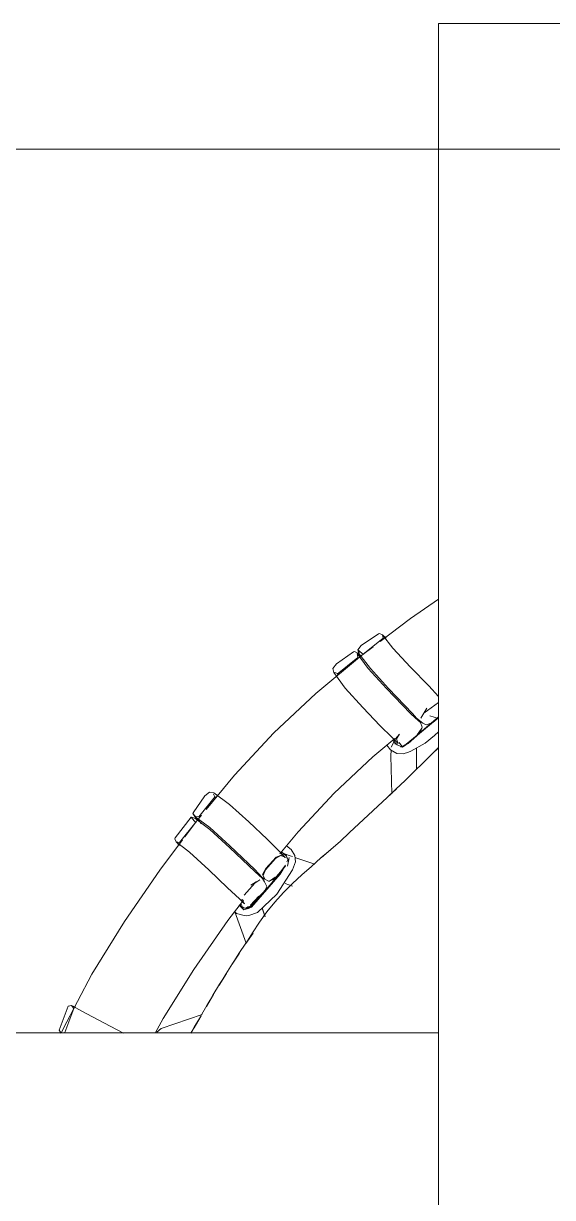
# Model space of a CAD drawing. Header units: millimetres. Extents: x -67152 to -48359, y -6192 to 21191.
# Drawn here: x -64646.6 to -64437, y 2379.3 to 2844.5 of the extents above; entities that cross this region are included whole.
import ezdxf

# ---------------------------------------------------------------- set-up
doc = ezdxf.new("R2010")
doc.units = ezdxf.units.MM
for name, color, linetype, lineweight in [('A-FLOR', 192, 'Continuous', 18), ('G-IMPT', 8, 'Continuous', 9), ('I-FURN', 30, 'Continuous', 9)]:
    doc.layers.add(name, color=color, linetype=linetype, lineweight=lineweight)

# ---------------------------------------------------------------- blocks, each defined once
blk = doc.blocks.new('PM_001 - PM_001-3564975-Nivel 1 Oficinas')
at = {"layer": 'I-FURN'}
for p, q in [((1257.14, -1900), (1257.14, 400)), ((1257.14, -1500), (1528.57, -1500)), ((1207.14, -1900), (1257.14, -1900))]:
    blk.add_line(p, q, dxfattribs=at)
blk = doc.blocks.new('S_009 - SILLON_ICV__DWG-V26-Nivel 1 Oficinas')
at = {"layer": 'G-IMPT'}
for p, q in [((-56.6, 358.8), (-57.08, 357.59)), ((-56.6, 358.8), (-56.29, 358.96)), ((-56.29, 358.96), (-48.16, 360.55)), ((-48.16, 360.55), (-45.97, 360.29)), ((-46.25, 357.42), (-45.97, 360.29)), ((-45.91, 358.86), (-45.97, 360.29)), ((-45.25, 358.97), (-45.97, 360.29)), ((-45.36, 357.61), (-22.04, 359.8)), ((-45.25, 358.97), (-44.23, 351.52)), ((-44.52, 360.79), (-45.04, 359.29)), ((-44.99, 357.65), (-45.04, 359.29)), ((-43.77, 358.17), (-44.7, 359.46)), ((-43.62, 352.14), (-44.7, 359.46)), ((-44.52, 360.79), (-44.15, 360.96)), ((-44.15, 360.96), (-36.08, 362.38)), ((-43.77, 358.17), (-33.4, 359.22)), ((-36.08, 362.38), (-33.77, 362.06)), ((-32.84, 360.69), (-33.77, 362.06)), ((-33.73, 358.96), (-33.19, 360.43)), ((-33.4, 359.22), (-33.73, 358.96)), ((-31.67, 353.08), (-32.84, 360.69)), ((0.84, 360.59), (-22.04, 359.8)), ((23.71, 359.72), (0.84, 360.59)), ((41.21, 358.01), (23.71, 359.72)), ((33.31, 352.96), (34.51, 360.56)), ((34.51, 360.56), (35.45, 361.93)), ((35.39, 358.83), (34.86, 360.3)), ((35.39, 358.83), (35.07, 359.09)), ((35.07, 359.09), (45.43, 358.01)), ((37.75, 362.24), (35.45, 361.93)), ((45.82, 360.79), (37.75, 362.24)), ((46.36, 359.29), (45.25, 351.98)), ((46.36, 359.29), (45.43, 358.01)), ((46.19, 360.62), (45.82, 360.79)), ((46.92, 358.8), (45.86, 351.35)), ((46.19, 360.62), (46.32, 358.93)), ((46.19, 360.62), (46.36, 359.29)), ((46.19, 360.62), (46.58, 355.25)), ((46.32, 358.93), (46.58, 355.25)), ((46.36, 359.29), (46.48, 357.05)), ((47.64, 360.12), (46.92, 358.8)), ((47.91, 357.25), (47.64, 360.12)), ((57.95, 358.75), (47.64, 360.12)), ((58.26, 358.59), (57.95, 358.75)), ((58.26, 358.59), (58.73, 357.37)), ((-69.54, 354.3), (-82.79, 351.88)), ((-69.54, 354.3), (-54.51, 356.36)), ((-57.15, 355.6), (-57.08, 357.59)), ((-56.38, 356.43), (-57.08, 357.59)), ((-57.08, 357.59), (-56.21, 350.98)), ((-56.38, 356.43), (-46.02, 357.52)), ((-51.05, 356.83), (-45.36, 357.61)), ((-46.25, 357.42), (-46.02, 357.52)), ((47.02, 357.44), (44.13, 357.72)), ((47.02, 357.44), (54.83, 356.34)), ((47.91, 357.25), (47.68, 357.34)), ((47.68, 357.34), (58.04, 356.22)), ((56.43, 356.11), (71.19, 354.03)), ((57.85, 350.77), (58.73, 357.37)), ((58.73, 357.37), (58.04, 356.22)), ((58.81, 355.38), (58.73, 357.37)), ((71.19, 354.03), (95.55, 349.5)), ((-56.21, 350.98), (-55.85, 340.63)), ((-44.23, 351.52), (-43.72, 340.8)), ((-43.19, 341.44), (-43.62, 352.14)), ((-31.67, 353.08), (-31.19, 342.79)), ((32.8, 342.67), (33.31, 352.96)), ((44.79, 341.28), (45.25, 351.98)), ((45.31, 340.64), (45.86, 351.35)), ((57.44, 340.42), (57.85, 350.77)), ((95.55, 349.5), (119.44, 343.85)), ((-55.7, 330.28), (-55.85, 340.63)), ((-43.45, 327.18), (-43.72, 340.8)), ((-43.19, 341.44), (-42.88, 327.74)), ((-30.87, 332.72), (-31.19, 342.79)), ((32.44, 332.6), (32.8, 342.67)), ((44.43, 327.58), (44.79, 341.28)), ((45, 327.02), (45.31, 340.64)), ((57.44, 340.42), (57.26, 330.07)), ((142.8, 336.68), (119.44, 343.85)), ((131.97, 334.19), (133.91, 340.76)), ((133.25, 339.22), (133.91, 340.76)), ((135.02, 341.56), (133.91, 340.76)), ((133.91, 340.76), (134.09, 339.33)), ((135.02, 341.56), (144.26, 337.31)), ((143.35, 335.12), (134.09, 339.33)), ((142.8, 336.68), (144.49, 336.01)), ((144.23, 335.76), (143.35, 335.12)), ((144.26, 337.31), (144.47, 335.99)), ((-30.87, 332.72), (-30.95, 326.25)), ((32.49, 326.13), (32.44, 332.6)), ((128.88, 324.16), (131.97, 334.19)), ((-55.48, 324.57), (-55.7, 330.28)), ((-43.32, 324.7), (-43.45, 327.18)), ((-42.88, 327.74), (-42.98, 325.19)), ((-31.48, 325.07), (-20.16, 326.09)), ((-31.03, 322.71), (-30.95, 326.25)), ((-20.16, 326.09), (0.77, 326.75)), ((21.7, 326.01), (0.77, 326.75)), ((21.7, 326.01), (33.02, 324.95)), ((32.56, 322.59), (32.49, 326.13)), ((44.43, 327.58), (44.62, 323.26)), ((44.79, 322.84), (45, 327.02)), ((57.26, 330.07), (56.98, 323.65)), ((-53.78, 322.87), (-46.73, 324)), ((-49.34, 318.43), (-47.64, 321.64)), ((-47.64, 321.64), (-49.34, 318.43)), ((-49.02, 324.6), (-46.76, 324.04)), ((-46.76, 324.04), (-44.44, 323.42)), ((-46.73, 324), (-44.44, 323.42)), ((-44.02, 320.1), (-43.61, 321.55)), ((-43.61, 321.55), (-43.32, 324.7)), ((-43.14, 322.33), (-42.98, 325.19)), ((-42.35, 320.56), (-43.14, 322.33)), ((-34.03, 325.03), (-31.82, 324.55)), ((-34.03, 325.03), (-31.65, 324.78)), ((-32.62, 320.16), (-30.74, 321.19)), ((-31.03, 322.71), (-31.82, 324.55)), ((-31.65, 324.78), (-28.04, 323.66)), ((-31.24, 320.92), (-31.6, 322.67)), ((-31.2, 320.58), (-30.32, 322.6)), ((-31.2, 320.58), (-30.74, 321.19)), ((-30.32, 322.6), (-30.42, 325.17)), ((-30.25, 324.04), (-30.07, 323.26)), ((-27.08, 323.15), (-27.82, 320.36)), ((-27.08, 323.15), (-27.43, 325.43)), ((-25.45, 321.35), (-27.16, 322.87)), ((-25.45, 321.35), (-15.15, 310.43)), ((28.97, 325.33), (28.61, 323.04)), ((29.34, 320.26), (28.61, 323.04)), ((30.69, 321.47), (30.29, 320.66)), ((30.71, 321.5), (31.8, 323.68)), ((34.28, 319.38), (31.45, 321.4)), ((31.45, 321.4), (32.73, 320.46)), ((31.61, 322.58), (31.79, 323.93)), ((35.05, 325.02), (31.8, 323.68)), ((31.95, 325.05), (31.85, 322.48)), ((32.73, 320.46), (31.85, 322.48)), ((33.26, 320.77), (32.27, 321.07)), ((32.73, 320.46), (32.27, 321.07)), ((32.8, 322.57), (32.45, 322.04)), ((32.56, 322.59), (33.28, 324.26)), ((35.54, 324.81), (33.28, 324.26)), ((41.03, 324.81), (35.05, 325.02)), ((35.54, 324.81), (41.55, 324.42)), ((41.03, 324.81), (43.7, 323.99)), ((41.55, 324.42), (43.79, 323.56)), ((44.41, 322.04), (43.7, 323.99)), ((44.41, 322.04), (43.79, 323.56)), ((44.41, 322.04), (43.87, 320.4)), ((44.41, 322.04), (44.62, 323.26)), ((45.13, 321.38), (44.79, 322.84)), ((45.13, 321.38), (45.81, 319.45)), ((48.27, 323.82), (45.97, 323.25)), ((45.97, 323.25), (47.6, 323.75)), ((49.88, 324.3), (47.6, 323.75)), ((48.27, 323.82), (54.69, 323.38)), ((66.36, 320.83), (56.19, 322.22)), ((56.92, 322.5), (56.29, 322.84)), ((56.97, 320.86), (56.29, 322.84)), ((56.97, 320.86), (56.98, 323.65)), ((57.94, 321.98), (58.27, 320.78)), ((58.66, 321.26), (58.23, 321.94)), ((58.68, 322.06), (58.54, 320.19)), ((58.79, 321.91), (58.78, 319.35)), ((61.9, 321.35), (61.94, 320.4)), ((67.5, 309.41), (61.9, 321.31)), ((127.08, 318.6), (128.88, 324.16)), ((-32.62, 320.16), (-49.81, 318.9)), ((-47.97, 318.83), (-49.72, 318.81)), ((-47.97, 318.83), (-49.68, 318.77)), ((-46.55, 318.88), (-49.55, 318.64)), ((-47.97, 318.83), (-31.2, 320.58)), ((-47.97, 318.83), (-32.62, 320.16)), ((-46.55, 318.88), (-44.02, 320.1)), ((-41.95, 320.34), (-42.35, 320.56)), ((-40, 319.6), (-41.95, 320.34)), ((-38.8, 319.83), (-41.95, 320.34)), ((-41.95, 320.34), (-38.47, 319.69)), ((-33.89, 319.93), (-40, 319.6)), ((-32.49, 317.02), (-38.67, 315.34)), ((-36.73, 319.95), (-33.67, 320.13)), ((-34.84, 316.38), (-28.87, 310.24)), ((-33.89, 319.93), (-31.44, 320.82)), ((-31.2, 320.58), (-32.62, 320.16)), ((-32.56, 320.47), (-31.44, 320.82)), ((-32.49, 317.02), (-31.48, 317.47)), ((-31.48, 317.47), (-29.45, 318.45)), ((-29.45, 318.45), (-27.82, 320.36)), ((29.84, 319.74), (26.19, 312.3)), ((29.34, 320.26), (30.96, 318.34)), ((32.99, 317.35), (30.96, 318.34)), ((34.28, 319.38), (32.73, 320.46)), ((34, 316.9), (32.99, 317.35)), ((34, 316.9), (45.14, 314.51)), ((38.61, 319.15), (34.71, 320.2)), ((40.33, 319.34), (34.71, 320.2)), ((35.49, 319.94), (34.93, 319.99)), ((35.49, 319.94), (41.51, 319.45)), ((38.61, 319.15), (36.47, 319.8)), ((38.61, 319.15), (57.31, 318.52)), ((38.61, 319.15), (55.98, 317.92)), ((55.98, 317.92), (40.33, 319.34)), ((40.93, 319.76), (43.62, 320.2)), ((41.51, 319.45), (43.62, 320.2)), ((42.22, 319.67), (41.86, 318.98)), ((42.22, 319.67), (43.62, 320.2)), ((43.62, 320.2), (43.87, 320.4)), ((45.81, 319.45), (48.07, 318.7)), ((54.12, 318.2), (48.07, 318.7)), ((50.82, 318.97), (55.69, 318.82)), ((54.12, 318.2), (56.4, 318.6)), ((55.45, 318.05), (57.73, 318.77)), ((57.31, 318.52), (55.45, 318.05)), ((55.68, 314.81), (59, 316.39)), ((55.98, 317.92), (58.78, 319.35)), ((57.31, 318.52), (55.98, 317.92)), ((57.96, 319.26), (56.4, 318.6)), ((56.5, 318.98), (57.84, 319.24)), ((57.31, 318.52), (58.54, 320.19)), ((57.31, 318.52), (58.78, 319.35)), ((57.31, 318.52), (57.73, 318.77)), ((58.34, 320.51), (58.1, 319.58)), ((59, 316.39), (59.74, 316.85)), ((60.6, 318.16), (59.74, 316.85)), ((61.94, 320.4), (60.6, 318.16)), ((66.36, 320.83), (89.61, 316.63)), ((89.61, 316.63), (111.88, 311.5)), ((-45.57, 314.66), (-43.4, 314.75)), ((-43.4, 314.75), (-38.67, 315.34)), ((17.36, 311.87), (12.62, 311.53)), ((22.41, 312.26), (17.36, 311.87)), ((22.68, 312.29), (17.66, 311.89)), ((22.41, 312.26), (17.66, 311.89)), ((22.68, 312.29), (27.71, 312.61)), ((32.75, 312.87), (27.71, 312.61)), ((32.75, 312.87), (37.8, 313.07)), ((37.8, 313.07), (42.85, 313.09)), ((39.9, 315.12), (38.48, 312.35)), ((47.91, 312.82), (42.85, 313.09)), ((55.68, 314.81), (45.14, 314.51)), ((47.91, 312.82), (52.93, 312.27)), ((57.91, 311.47), (52.93, 312.27)), ((54.75, 311.45), (53.15, 314.74)), ((53.24, 314.74), (54.53, 312.01)), ((53.26, 314.74), (54.84, 311.43)), ((-37.48, 310.31), (-41.2, 310.29)), ((-37.48, 310.31), (-41.15, 310.24)), ((-41.15, 310.24), (-37.87, 310.3)), ((-37.48, 310.31), (-37.87, 310.3)), ((-37.48, 310.31), (-32.78, 310.35)), ((-32.78, 310.35), (-27.69, 310.4)), ((-22.6, 310.46), (-27.69, 310.4)), ((-17.51, 310.56), (-22.6, 310.46)), ((-7.69, 310.87), (-17.87, 310.54)), ((-17.87, 310.54), (-12.43, 310.69)), ((-12.43, 310.69), (-17.51, 310.56)), ((-7.69, 310.87), (-2.6, 311.05)), ((2.48, 311.22), (-2.6, 311.05)), ((2.48, 311.22), (7.55, 311.34)), ((12.62, 311.53), (7.55, 311.34)), ((57.91, 311.47), (62.84, 310.49)), ((67.58, 309.4), (62.71, 310.26)), ((67.73, 309.36), (62.71, 310.26)), ((62.84, 310.49), (67.73, 309.36)), ((72.45, 308.48), (67.58, 309.4)), ((72.17, 308.39), (77.04, 307.51)), ((72.17, 308.39), (77.32, 307.35)), ((72.45, 308.48), (77.32, 307.35)), ((77.04, 307.51), (81.93, 306.4)), ((115.16, 309.24), (99.8, 301.74)), ((118.12, 309.64), (111.88, 311.5)), ((117.46, 309.42), (115.16, 309.24)), ((81.55, 306.38), (86.48, 305.31)), ((81.55, 306.38), (86.83, 305.14)), ((81.93, 306.4), (86.83, 305.14)), ((91.41, 304.08), (86.48, 305.31)), ((96.31, 302.76), (91, 304.09)), ((95.94, 302.9), (91, 304.09)), ((96.31, 302.76), (91.41, 304.08)), ((95.94, 302.9), (100.85, 301.62)), ((100.44, 301.66), (105.38, 300.47)), ((100.44, 301.66), (105.75, 300.25)), ((105.75, 300.25), (100.85, 301.62)), ((108.15, 299.67), (104.93, 300.44)), ((104.93, 300.44), (108.16, 299.68)), ((108.19, 299.71), (105.38, 300.47))]:
    blk.add_line(p, q, dxfattribs=at)
blk = doc.blocks.new('S_009 - S_009-3572244-Nivel 1 Oficinas')
at = {"extrusion": (0, 0, -1), "zscale": -1, "rotation": 180}
blk.add_blockref('S_009 - SILLON_ICV__DWG-V26-Nivel 1 Oficinas', (0, 360), dxfattribs=at)

msp = doc.modelspace()

# ---------------------------------------------------------------- linework, layer by layer
at = {"layer": 'A-FLOR'}
msp.add_line((-65188.3, 2794.76), (-62421.93, 2794.76), dxfattribs=at)

# ---------------------------------------------------------------- block references
at = {"layer": 'I-FURN'}
for name, p, rotation in [('PM_001 - PM_001-3564975-Nivel 1 Oficinas', (-63225.04, 944.53), 180), ('S_009 - S_009-3572244-Nivel 1 Oficinas', (-64546.46, 2563.66), 225)]:
    msp.add_blockref(name, p, dxfattribs=dict(at, rotation=rotation))

doc.saveas('drawing.dxf')
